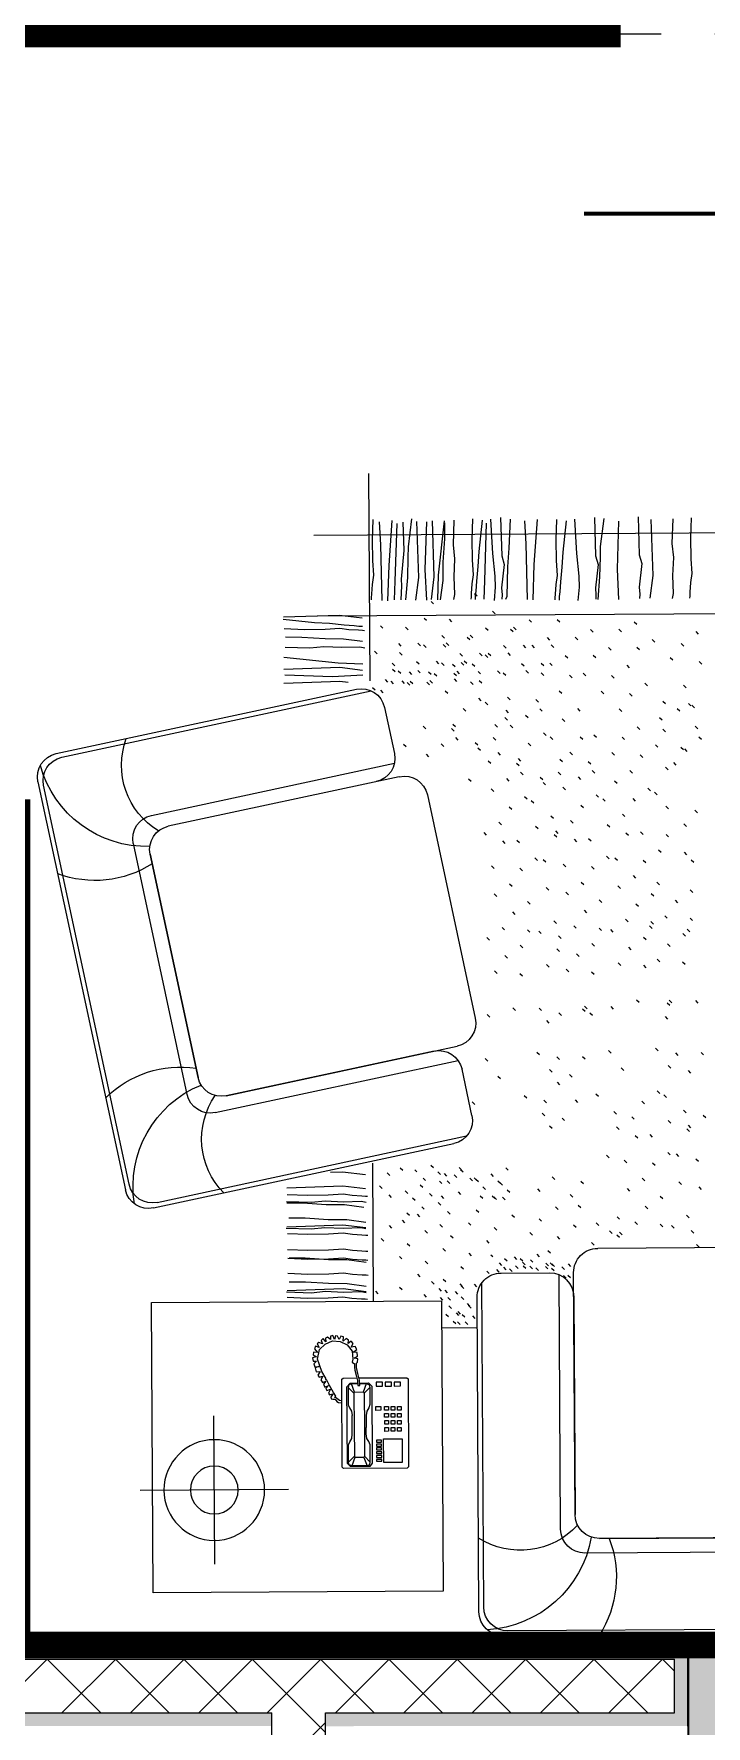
# Model space of a CAD drawing. Header units: metres. Extents: x -144 to 1000, y -717 to 29.
# Drawn here: x 560.943 to 562.195, y -557.42 to -554.27 of the extents above; entities that cross this region are included whole.
import ezdxf

# ---------------------------------------------------------------- set-up
doc = ezdxf.new("R2010")
doc.units = ezdxf.units.M
for name, pattern in [('Basculante', [0.11625, 0.075, -0.04125]), ('basculante modificado', [0.18, 0.1125, -0.0675]), ('Dash Dot 3_16_', [0.595313, 0.357187, -0.119063, 0, -0.119063])]:
    doc.linetypes.add(name, pattern=pattern)
doc.layers.get('0').update_dxf_attribs({"color": 1})
doc.layers.add('00-MEDICION', color=30, linetype='Continuous')
for name, color, linetype, lineweight in [('A-DETL', 1, 'Continuous', 9), ('A-DETL-GENF', 1, 'Continuous', 9), ('A-DETL-MEDM', 1, 'Continuous', 30), ('A-WALL', 4, 'Continuous', 9), ('G-ANNO-SYMB', 1, 'Continuous', 9), ('G-IMPT', 1, 'Continuous', 9), ('S-COLS', 7, 'Continuous', 9)]:
    doc.layers.add(name, color=color, linetype=linetype, lineweight=lineweight)
doc.layers.add('A-WALL-PATT', color=7, linetype='Continuous', lineweight=35, true_color=0x9c9c9c)

# ---------------------------------------------------------------- blocks, each defined once
blk = doc.blocks.new('JUEGO DE SALA 3 - SALA 3_dwg-332581-Nivel 5')
at = {"layer": 'G-IMPT'}
for p, q in [((-2243.0396, 508.0171), (-2243.0404, 507.6313)), ((-2244.3372, 507.9053), (-2242.9374, 507.9023)), ((-2243.2362, 507.7932), (-2243.241, 507.7884)), ((-2243.1551, 507.7787), (-2243.1599, 507.7739)), ((-2243.3898, 507.7443), (-2243.3946, 507.7395)), ((-2243.3374, 507.7438), (-2243.3421, 507.739)), ((-2243.2697, 507.7599), (-2243.2744, 507.7551)), ((-2243.1886, 507.7454), (-2243.1933, 507.7406)), ((-2243.1424, 507.7474), (-2243.1464, 507.7434)), ((-2243.6476, 507.7206), (-2243.6524, 507.7158)), ((-2243.5331, 507.7394), (-2243.5378, 507.7347)), ((-2243.5044, 507.7255), (-2243.5092, 507.7207)), ((-2243.4519, 507.725), (-2243.4567, 507.7202)), ((-2243.3087, 507.7298), (-2243.3135, 507.7251)), ((-2243.3031, 507.7265), (-2243.3079, 507.7218)), ((-2243.2562, 507.7293), (-2243.261, 507.7245)), ((-2243.2276, 507.7153), (-2243.2324, 507.7106)), ((-2243.222, 507.712), (-2243.2268, 507.7073)), ((-2243.1751, 507.7148), (-2243.1799, 507.7101)), ((-2243.1074, 507.7309), (-2243.1122, 507.7261)), ((-2243.0605, 507.7337), (-2243.0653, 507.7289)), ((-2243.6206, 507.6983), (-2243.6253, 507.6935)), ((-2243.5665, 507.7061), (-2243.5713, 507.7013)), ((-2243.5379, 507.6921), (-2243.5427, 507.6874)), ((-2243.4854, 507.6916), (-2243.4902, 507.6869)), ((-2243.4233, 507.711), (-2243.4281, 507.7062)), ((-2243.3786, 507.6969), (-2243.3834, 507.6921)), ((-2243.3708, 507.7105), (-2243.3756, 507.7057)), ((-2243.3422, 507.6965), (-2243.347, 507.6917)), ((-2243.3261, 507.6964), (-2243.3309, 507.6916)), ((-2243.2975, 507.6824), (-2243.3023, 507.6776)), ((-2243.2897, 507.696), (-2243.2945, 507.6912)), ((-2243.2611, 507.682), (-2243.2659, 507.6772)), ((-2243.245, 507.6819), (-2243.2498, 507.6771)), ((-2243.2086, 507.6815), (-2243.2134, 507.6767)), ((-2243.1829, 507.7012), (-2243.1877, 507.6965)), ((-2243.1774, 507.698), (-2243.1821, 507.6932)), ((-2243.1409, 507.6975), (-2243.1457, 507.6928)), ((-2243.1304, 507.7007), (-2243.1352, 507.696)), ((-2243.0962, 507.6835), (-2243.101, 507.6787)), ((-2243.094, 507.7003), (-2243.0988, 507.6956)), ((-2243.0493, 507.6862), (-2243.0541, 507.6815)), ((-2243.654, 507.6649), (-2243.6588, 507.6602)), ((-2243.6, 507.6728), (-2243.6048, 507.668)), ((-2243.5189, 507.6583), (-2243.5237, 507.6535)), ((-2243.4568, 507.6776), (-2243.4616, 507.6729)), ((-2243.4043, 507.6771), (-2243.4091, 507.6724)), ((-2243.3757, 507.6631), (-2243.3804, 507.6584)), ((-2243.3596, 507.663), (-2243.3644, 507.6583)), ((-2243.331, 507.6491), (-2243.3358, 507.6443)), ((-2243.3232, 507.6626), (-2243.328, 507.6579)), ((-2243.2555, 507.6787), (-2243.2603, 507.6739)), ((-2243.2311, 507.6623), (-2243.2359, 507.6575)), ((-2243.2164, 507.6679), (-2243.2212, 507.6631)), ((-2243.2108, 507.6646), (-2243.2156, 507.6599)), ((-2243.1947, 507.6619), (-2243.1995, 507.6571)), ((-2243.1744, 507.6642), (-2243.1792, 507.6594)), ((-2243.1639, 507.6674), (-2243.1687, 507.6626)), ((-2243.1297, 507.6501), (-2243.1345, 507.6454)), ((-2243.1275, 507.667), (-2243.1323, 507.6622)), ((-2243.0933, 507.6497), (-2243.0981, 507.6449)), ((-2243.0828, 507.6529), (-2243.0876, 507.6481)), ((-2243.0823, 507.6639), (-2243.0871, 507.6591)), ((-2243.6244, 507.6211), (-2243.6292, 507.6163)), ((-2243.5524, 507.6249), (-2243.5572, 507.6202)), ((-2243.4905, 507.6392), (-2243.4953, 507.6345)), ((-2243.4378, 507.6438), (-2243.4426, 507.639)), ((-2243.4125, 507.6403), (-2243.4173, 507.6355)), ((-2243.3598, 507.6448), (-2243.3646, 507.6401)), ((-2243.289, 507.6454), (-2243.2938, 507.6406)), ((-2243.2785, 507.6486), (-2243.2833, 507.6438)), ((-2243.2443, 507.6313), (-2243.2491, 507.6265)), ((-2243.2421, 507.6481), (-2243.2469, 507.6434)), ((-2243.2282, 507.6285), (-2243.2329, 507.6238)), ((-2243.2025, 507.6483), (-2243.2072, 507.6435)), ((-2243.1974, 507.6341), (-2243.2022, 507.6293)), ((-2243.1969, 507.645), (-2243.2017, 507.6402)), ((-2243.1605, 507.6446), (-2243.1653, 507.6398)), ((-2243.1523, 507.6313), (-2243.1571, 507.6265)), ((-2243.15, 507.6478), (-2243.1548, 507.643)), ((-2243.1468, 507.628), (-2243.1515, 507.6232)), ((-2243.1158, 507.6305), (-2243.1206, 507.6258)), ((-2243.1136, 507.6474), (-2243.1184, 507.6426)), ((-2243.1103, 507.6276), (-2243.1151, 507.6228)), ((-2243.0999, 507.6308), (-2243.1046, 507.626)), ((-2243.0794, 507.6301), (-2243.0842, 507.6253)), ((-2243.0689, 507.6333), (-2243.0737, 507.6285)), ((-2243.0457, 507.6188), (-2243.0503, 507.6142)), ((-2243.6335, 507.5869), (-2243.6383, 507.5822)), ((-2243.5859, 507.5916), (-2243.5907, 507.5868)), ((-2243.524, 507.6059), (-2243.5288, 507.6011)), ((-2243.4713, 507.6104), (-2243.4761, 507.6057)), ((-2243.3933, 507.6115), (-2243.3981, 507.6067)), ((-2243.3494, 507.5952), (-2243.3542, 507.5905)), ((-2243.2967, 507.5998), (-2243.3015, 507.595)), ((-2243.2551, 507.5905), (-2243.2599, 507.5857)), ((-2243.2427, 507.5979), (-2243.2474, 507.5932)), ((-2243.1808, 507.6122), (-2243.1856, 507.6075)), ((-2243.0601, 507.6137), (-2243.0648, 507.609)), ((-2242.4664, 507.4909), (-2243.0431, 507.6124)), ((-2242.456, 507.4977), (-2243.0155, 507.6156)), ((-2243.6399, 507.5838), (-2243.6447, 507.579)), ((-2243.6127, 507.5779), (-2243.6175, 507.5731)), ((-2243.5796, 507.5612), (-2243.5844, 507.5565)), ((-2243.5048, 507.5771), (-2243.5095, 507.5723)), ((-2243.4268, 507.5781), (-2243.4315, 507.5734)), ((-2243.3984, 507.5591), (-2243.4031, 507.5543)), ((-2243.3566, 507.5782), (-2243.3614, 507.5734)), ((-2243.3302, 507.5664), (-2243.335, 507.5617)), ((-2243.2933, 507.5756), (-2243.2981, 507.5708)), ((-2243.2916, 507.5618), (-2243.2964, 507.5571)), ((-2243.2143, 507.5789), (-2243.219, 507.5741)), ((-2243.0676, 507.5816), (-2243.0857, 507.4955)), ((-2243.6528, 507.5249), (-2243.6576, 507.5202)), ((-2243.6462, 507.5445), (-2243.651, 507.5398)), ((-2243.5859, 507.5391), (-2243.5907, 507.5343)), ((-2243.5382, 507.5438), (-2243.543, 507.539)), ((-2243.5098, 507.5247), (-2243.5146, 507.52)), ((-2243.4571, 507.5293), (-2243.4619, 507.5245)), ((-2243.4318, 507.5258), (-2243.4366, 507.521)), ((-2243.3761, 507.5256), (-2243.3808, 507.5209)), ((-2243.3637, 507.5331), (-2243.3684, 507.5283)), ((-2243.3018, 507.5474), (-2243.3066, 507.5426)), ((-2243.273, 507.5491), (-2243.2778, 507.5443)), ((-2243.2697, 507.5249), (-2243.2745, 507.5201)), ((-2243.1995, 507.5249), (-2243.2043, 507.5201)), ((-2243.195, 507.5501), (-2243.1998, 507.5453)), ((-2243.1923, 507.5419), (-2243.1971, 507.5372)), ((-2243.1396, 507.5465), (-2243.1444, 507.5417)), ((-2243.6258, 507.5026), (-2243.6305, 507.4978)), ((-2243.6194, 507.5058), (-2243.6241, 507.501)), ((-2243.5717, 507.5104), (-2243.5765, 507.5057)), ((-2243.4906, 507.4959), (-2243.4954, 507.4912)), ((-2243.4126, 507.497), (-2243.4174, 507.4922)), ((-2243.3352, 507.514), (-2243.34, 507.5093)), ((-2243.2781, 507.4967), (-2243.2829, 507.4919)), ((-2243.2413, 507.5058), (-2243.2461, 507.5011)), ((-2243.2363, 507.5158), (-2243.2411, 507.511)), ((-2243.1731, 507.5131), (-2243.1779, 507.5084)), ((-2243.1447, 507.4941), (-2243.1495, 507.4893)), ((-2243.1029, 507.5132), (-2243.1077, 507.5084)), ((-2243.6052, 507.4771), (-2243.61, 507.4723)), ((-2243.5904, 507.4682), (-2243.5952, 507.4634)), ((-2243.5433, 507.4914), (-2243.5481, 507.4866)), ((-2243.5241, 507.4626), (-2243.5289, 507.4578)), ((-2243.4539, 507.4626), (-2243.4587, 507.4579)), ((-2243.4467, 507.4797), (-2243.4515, 507.4749)), ((-2243.394, 507.4842), (-2243.3988, 507.4795)), ((-2243.3907, 507.46), (-2243.3955, 507.4552)), ((-2243.3205, 507.46), (-2243.3253, 507.4553)), ((-2243.316, 507.4853), (-2243.3208, 507.4805)), ((-2243.3133, 507.4771), (-2243.3181, 507.4723)), ((-2243.2606, 507.4816), (-2243.2654, 507.4769)), ((-2242.6331, 507.3822), (-2243.0858, 507.4776)), ((-2243.5576, 507.4293), (-2243.5624, 507.4245)), ((-2243.4957, 507.4436), (-2243.5005, 507.4388)), ((-2243.4275, 507.4509), (-2243.4323, 507.4461)), ((-2243.3991, 507.4318), (-2243.4039, 507.4271)), ((-2243.3623, 507.441), (-2243.3671, 507.4362)), ((-2243.3573, 507.4509), (-2243.3621, 507.4462)), ((-2243.2941, 507.4483), (-2243.2989, 507.4435)), ((-2243.2657, 507.4293), (-2243.2705, 507.4245)), ((-2243.2239, 507.4483), (-2243.2287, 507.4436)), ((-2243.0948, 507.4525), (-2242.6644, 507.3618)), ((-2242.589, 506.6958), (-2242.4324, 507.4388)), ((-2242.422, 507.4456), (-2242.5822, 506.6853)), ((-2243.57, 507.4218), (-2243.5748, 507.417)), ((-2243.5292, 507.4102), (-2243.534, 507.4055)), ((-2243.4734, 507.4101), (-2243.4782, 507.4053)), ((-2243.461, 507.4175), (-2243.4658, 507.4128)), ((-2243.4326, 507.3985), (-2243.4374, 507.3937)), ((-2243.34, 507.4075), (-2243.3448, 507.4027)), ((-2243.3276, 507.415), (-2243.3324, 507.4102)), ((-2243.1469, 507.4185), (-2243.2346, 507.0026)), ((-2243.6451, 507.3881), (-2243.6499, 507.3833)), ((-2243.5911, 507.3959), (-2243.5958, 507.3912)), ((-2243.51, 507.3814), (-2243.5147, 507.3767)), ((-2243.4134, 507.3697), (-2243.4182, 507.3649)), ((-2243.3765, 507.3788), (-2243.3813, 507.3741)), ((-2243.2992, 507.3959), (-2243.304, 507.3911)), ((-2243.28, 507.3671), (-2243.2847, 507.3624)), ((-2243.6245, 507.3626), (-2243.6293, 507.3578)), ((-2243.5911, 507.3434), (-2243.5959, 507.3387)), ((-2243.5434, 507.3481), (-2243.5482, 507.3433)), ((-2243.5163, 507.3466), (-2243.521, 507.3419)), ((-2243.4815, 507.3624), (-2243.4863, 507.3576)), ((-2243.4469, 507.3364), (-2243.4516, 507.3316)), ((-2243.4197, 507.3349), (-2243.4245, 507.3302)), ((-2243.385, 507.3507), (-2243.3897, 507.3459)), ((-2243.3828, 507.3441), (-2243.3876, 507.3393)), ((-2243.3481, 507.3598), (-2243.3529, 507.355)), ((-2243.2516, 507.3481), (-2243.2563, 507.3433)), ((-2243.6246, 507.3101), (-2243.6293, 507.3053)), ((-2243.5769, 507.3147), (-2243.5817, 507.31)), ((-2243.4803, 507.303), (-2243.4851, 507.2983)), ((-2243.3134, 507.3338), (-2243.3182, 507.329)), ((-2243.2863, 507.3323), (-2243.291, 507.3276)), ((-2242.6977, 506.8625), (-2242.5992, 507.3301)), ((-2243.6379, 507.296), (-2243.6426, 507.2912)), ((-2243.5485, 507.2957), (-2243.5533, 507.2909)), ((-2243.4958, 507.3003), (-2243.5006, 507.2955)), ((-2243.4519, 507.284), (-2243.4567, 507.2792)), ((-2243.3992, 507.2885), (-2243.404, 507.2838)), ((-2243.3624, 507.2977), (-2243.3672, 507.2929)), ((-2243.3469, 507.3004), (-2243.3517, 507.2957)), ((-2243.3185, 507.2814), (-2243.3233, 507.2766)), ((-2243.2658, 507.286), (-2243.2706, 507.2812)), ((-2243.6357, 507.2399), (-2243.6405, 507.2351)), ((-2243.5738, 507.2542), (-2243.5786, 507.2494)), ((-2243.5293, 507.2669), (-2243.5341, 507.2622)), ((-2243.5009, 507.2479), (-2243.5057, 507.2431)), ((-2243.4327, 507.2552), (-2243.4375, 507.2504)), ((-2243.3675, 507.2453), (-2243.3723, 507.2405)), ((-2243.2993, 507.2526), (-2243.3041, 507.2479)), ((-2243.6073, 507.2208), (-2243.6121, 507.2161)), ((-2243.5628, 507.2336), (-2243.5676, 507.2288)), ((-2243.5344, 507.2145), (-2243.5392, 507.2098)), ((-2243.4662, 507.2219), (-2243.471, 507.2171)), ((-2243.4043, 507.2362), (-2243.4091, 507.2314)), ((-2243.3328, 507.2193), (-2243.3376, 507.2145)), ((-2243.2709, 507.2336), (-2243.2757, 507.2288)), ((-2243.6351, 507.1874), (-2243.6399, 507.1826)), ((-2243.588, 507.192), (-2243.5928, 507.1873)), ((-2243.5622, 507.1811), (-2243.567, 507.1763)), ((-2243.5151, 507.1857), (-2243.5199, 507.181)), ((-2243.4378, 507.2028), (-2243.4426, 507.1981)), ((-2243.3817, 507.1832), (-2243.3865, 507.1784)), ((-2243.3044, 507.2002), (-2243.3092, 507.1955)), ((-2243.6297, 507.1669), (-2243.6345, 507.1621)), ((-2243.6215, 507.1587), (-2243.6263, 507.1539)), ((-2243.5596, 507.173), (-2243.5644, 507.1682)), ((-2243.5486, 507.1524), (-2243.5534, 507.1476)), ((-2243.4867, 507.1667), (-2243.4915, 507.1619)), ((-2243.4656, 507.1694), (-2243.4704, 507.1646)), ((-2243.4186, 507.174), (-2243.4233, 507.1693)), ((-2243.3902, 507.155), (-2243.3949, 507.1502)), ((-2243.3533, 507.1641), (-2243.3581, 507.1594)), ((-2243.3322, 507.1668), (-2243.337, 507.162)), ((-2243.2852, 507.1714), (-2243.2899, 507.1667)), ((-2243.2568, 507.1524), (-2243.2615, 507.1476)), ((-2243.5931, 507.1396), (-2243.5979, 507.1349)), ((-2243.5202, 507.1334), (-2243.525, 507.1286)), ((-2243.452, 507.1407), (-2243.4568, 507.1359)), ((-2243.4236, 507.1216), (-2243.4284, 507.1169)), ((-2243.3868, 507.1308), (-2243.3916, 507.126)), ((-2243.3186, 507.1381), (-2243.3234, 507.1333)), ((-2243.2902, 507.1191), (-2243.295, 507.1143)), ((-2243.621, 507.1062), (-2243.6257, 507.1014)), ((-2243.5739, 507.1109), (-2243.5787, 507.1061)), ((-2243.5481, 507.0999), (-2243.5528, 507.0952)), ((-2243.501, 507.1046), (-2243.5058, 507.0998)), ((-2243.4515, 507.0882), (-2243.4563, 507.0834)), ((-2243.4044, 507.0929), (-2243.4092, 507.0881)), ((-2243.3676, 507.102), (-2243.3724, 507.0972)), ((-2243.3181, 507.0856), (-2243.3229, 507.0809)), ((-2243.271, 507.0903), (-2243.2758, 507.0855)), ((-2243.6445, 507.0339), (-2243.6493, 507.0292)), ((-2243.596, 507.0346), (-2243.6007, 507.0299)), ((-2243.592, 507.0299), (-2243.5968, 507.0252)), ((-2243.5349, 507.0358), (-2243.5397, 507.0311)), ((-2243.4869, 507.0234), (-2243.4916, 507.0186)), ((-2243.4383, 507.0241), (-2243.4431, 507.0193)), ((-2243.4344, 507.0194), (-2243.4391, 507.0147)), ((-2243.3534, 507.0208), (-2243.3582, 507.0161)), ((-2243.3049, 507.0215), (-2243.3097, 507.0168)), ((-2243.5879, 507.0041), (-2243.5927, 506.9993)), ((-2243.4482, 507.012), (-2243.453, 507.0072)), ((-2243.3903, 507.0117), (-2243.3951, 507.0069)), ((-2243.3671, 506.9975), (-2243.3718, 506.9928)), ((-2243.2569, 507.0091), (-2243.2616, 507.0043)), ((-2243.6548, 506.9374), (-2243.6596, 506.9326)), ((-2243.6069, 506.9364), (-2243.6117, 506.9316)), ((-2243.5701, 506.9455), (-2243.5749, 506.9407)), ((-2243.4827, 506.9415), (-2243.4874, 506.9368)), ((-2243.434, 506.9308), (-2243.4388, 506.9261)), ((-2243.3861, 506.9298), (-2243.3909, 506.925)), ((-2243.3493, 506.9389), (-2243.354, 506.9342)), ((-2243.2527, 506.9272), (-2243.2575, 506.9225)), ((-2243.1594, 506.9418), (-2243.1594, 506.9419)), ((-2243.6304, 506.9037), (-2243.6352, 506.899)), ((-2243.5936, 506.9129), (-2243.5984, 506.9081)), ((-2243.5062, 506.9089), (-2243.511, 506.9041)), ((-2243.4096, 506.8972), (-2243.4144, 506.8924)), ((-2243.3728, 506.9063), (-2243.3776, 506.9015)), ((-2243.2762, 506.8946), (-2243.281, 506.8898)), ((-2243.2278, 506.8214), (-2243.2097, 506.9075)), ((-2242.7498, 506.8286), (-2243.2024, 506.924)), ((-2243.5728, 506.866), (-2243.5776, 506.8612)), ((-2243.3864, 506.883), (-2243.3912, 506.8782)), ((-2243.5852, 506.8585), (-2243.59, 506.8537)), ((-2243.5444, 506.8469), (-2243.5492, 506.8422)), ((-2243.4586, 506.8611), (-2243.4633, 506.8563)), ((-2243.4199, 506.8497), (-2243.4247, 506.8449)), ((-2243.362, 506.8493), (-2243.3668, 506.8446)), ((-2243.3252, 506.8585), (-2243.3299, 506.8537)), ((-2243.2286, 506.8468), (-2243.2334, 506.842)), ((-2243.6586, 506.8207), (-2243.6633, 506.816)), ((-2243.6302, 506.8017), (-2243.6349, 506.7969)), ((-2243.6217, 506.8298), (-2243.6265, 506.8251)), ((-2243.5933, 506.8108), (-2243.5981, 506.806)), ((-2243.5252, 506.8181), (-2243.5299, 506.8134)), ((-2243.4968, 506.7991), (-2243.5015, 506.7943)), ((-2243.492, 506.8277), (-2243.4968, 506.823)), ((-2243.3955, 506.816), (-2243.4002, 506.8112)), ((-2243.3722, 506.8018), (-2243.377, 506.7971)), ((-2243.3586, 506.8251), (-2243.3634, 506.8204)), ((-2243.628, 506.7951), (-2243.6328, 506.7903)), ((-2243.5586, 506.7848), (-2243.5634, 506.78)), ((-2243.5315, 506.7833), (-2243.5362, 506.7786)), ((-2242.6411, 506.6618), (-2243.2178, 506.7834)), ((-2242.6343, 506.6514), (-2243.1938, 506.7693)), ((-2243.6444, 506.7395), (-2243.6492, 506.7348)), ((-2243.6076, 506.7487), (-2243.6124, 506.7439)), ((-2243.5921, 506.7515), (-2243.5969, 506.7467)), ((-2243.511, 506.737), (-2243.5158, 506.7322)), ((-2243.4779, 506.7465), (-2243.4827, 506.7418)), ((-2243.5637, 506.7324), (-2243.5685, 506.7276)), ((-2243.3769, 506.7068), (-2243.3817, 506.702)), ((-2243.2903, 506.724), (-2243.2951, 506.7193)), ((-2243.2624, 506.7128), (-2243.2672, 506.708)), ((-2243.2316, 506.7052), (-2243.2364, 506.7004)), ((-2243.2235, 506.7045), (-2243.2283, 506.6998)), ((-2243.2064, 506.7212), (-2243.2112, 506.7165)), ((-2243.2035, 506.7249), (-2243.2082, 506.7201)), ((-2243.1946, 506.711), (-2243.1994, 506.7062)), ((-2243.1755, 506.7136), (-2243.1803, 506.7088)), ((-2243.1642, 506.7165), (-2243.169, 506.7118)), ((-2243.1508, 506.7295), (-2243.1556, 506.7248)), ((-2243.1363, 506.7053), (-2243.1411, 506.7005)), ((-2243.1211, 506.7208), (-2243.1248, 506.7172)), ((-2243.094, 506.7247), (-2243.0988, 506.72)), ((-2243.0697, 506.715), (-2243.0745, 506.7103)), ((-2243.0423, 506.7332), (-2243.0428, 506.4761)), ((-2243.6495, 506.6872), (-2243.6543, 506.6824)), ((-2243.6127, 506.6963), (-2243.6175, 506.6915)), ((-2243.5445, 506.7036), (-2243.5493, 506.6989)), ((-2243.5161, 506.6846), (-2243.5209, 506.6798)), ((-2243.4303, 506.6987), (-2243.4351, 506.694)), ((-2243.4104, 506.6735), (-2243.4152, 506.6687)), ((-2243.3492, 506.6842), (-2243.3539, 506.6795)), ((-2243.293, 506.6831), (-2243.2978, 506.6783)), ((-2243.2796, 506.6961), (-2243.2843, 506.6913)), ((-2243.2758, 506.6998), (-2243.2806, 506.695)), ((-2243.2479, 506.6886), (-2243.2527, 506.6838)), ((-2243.2346, 506.7031), (-2243.2394, 506.6983)), ((-2243.2014, 506.6795), (-2243.2062, 506.6747)), ((-2243.1814, 506.6998), (-2243.1862, 506.6951)), ((-2243.1667, 506.6997), (-2243.1715, 506.695)), ((-2243.1483, 506.6762), (-2243.153, 506.6715)), ((-2243.1311, 506.6929), (-2243.1359, 506.6882)), ((-2243.1032, 506.6817), (-2243.108, 506.6769)), ((-2243.0724, 506.6741), (-2243.0771, 506.6693)), ((-2243.0552, 506.6908), (-2243.06, 506.686)), ((-2243.578, 506.6703), (-2243.5828, 506.6655)), ((-2243.5496, 506.6512), (-2243.5544, 506.6465)), ((-2243.4251, 506.654), (-2243.4299, 506.6492)), ((-2243.3826, 506.6509), (-2243.3874, 506.6461)), ((-2243.2842, 506.6692), (-2243.2889, 506.6644)), ((-2243.2681, 506.6697), (-2243.2728, 506.665)), ((-2243.2651, 506.6719), (-2243.2698, 506.6671)), ((-2243.2426, 506.672), (-2243.2474, 506.6672)), ((-2243.2349, 506.6461), (-2243.2397, 506.6414)), ((-2243.1817, 506.6429), (-2243.1865, 506.6381)), ((-2243.1698, 506.6719), (-2243.1746, 506.6672)), ((-2243.1646, 506.6596), (-2243.1694, 506.6548)), ((-2243.1338, 506.652), (-2243.1385, 506.6472)), ((-2243.1166, 506.6687), (-2243.1214, 506.6639)), ((-2243.6269, 506.6342), (-2243.6317, 506.6294)), ((-2243.5985, 506.6151), (-2243.6033, 506.6104)), ((-2243.5774, 506.6178), (-2243.5822, 506.613)), ((-2243.5303, 506.6225), (-2243.5351, 506.6177)), ((-2243.4972, 506.632), (-2243.502, 506.6273)), ((-2243.4586, 506.6206), (-2243.4633, 506.6159)), ((-2243.4161, 506.6175), (-2243.4209, 506.6128)), ((-2243.352, 506.6288), (-2243.3568, 506.624)), ((-2243.3015, 506.6364), (-2243.3063, 506.6316)), ((-2243.2684, 506.6128), (-2243.2732, 506.608)), ((-2243.2204, 506.6219), (-2243.2252, 506.6171)), ((-2243.1672, 506.6187), (-2243.172, 506.6139)), ((-2243.1249, 506.6381), (-2243.1297, 506.6333)), ((-2243.1058, 506.6407), (-2243.1106, 506.636)), ((-2243.097, 506.6269), (-2243.1018, 506.6221)), ((-2243.0727, 506.6172), (-2243.0775, 506.6124)), ((-2243.6453, 506.5799), (-2243.6501, 506.5751)), ((-2243.6353, 506.606), (-2243.6401, 506.6012)), ((-2243.5019, 506.6034), (-2243.5067, 506.5986)), ((-2243.4968, 506.5984), (-2243.5016, 506.5937)), ((-2243.483, 506.6058), (-2243.4878, 506.6011)), ((-2243.4496, 506.5842), (-2243.4544, 506.5794)), ((-2243.3855, 506.5954), (-2243.3903, 506.5907)), ((-2243.335, 506.6031), (-2243.3398, 506.5983)), ((-2243.2539, 506.5886), (-2243.2587, 506.5838)), ((-2243.1873, 506.5983), (-2243.1921, 506.5936)), ((-2243.1393, 506.6074), (-2243.1441, 506.6026)), ((-2243.1062, 506.5838), (-2243.111, 506.5791)), ((-2243.0582, 506.5929), (-2243.063, 506.5882)), ((-2243.884, 506.5742), (-2243.461, 506.5733)), ((-2243.3726, 506.5467), (-2243.3774, 506.5419)), ((-2243.3685, 506.5697), (-2243.3733, 506.565)), ((-2243.3474, 506.5627), (-2243.3522, 506.5579)), ((-2243.3357, 506.5525), (-2243.3405, 506.5477)), ((-2243.3208, 506.5481), (-2243.3256, 506.5433)), ((-2243.3166, 506.5551), (-2243.3214, 506.5503)), ((-2243.3053, 506.558), (-2243.3101, 506.5533)), ((-2243.2874, 506.5552), (-2243.2922, 506.5505)), ((-2243.2774, 506.5468), (-2243.2821, 506.542)), ((-2243.2622, 506.5622), (-2243.2658, 506.5586)), ((-2243.2208, 506.565), (-2243.2256, 506.5602)), ((-2243.1728, 506.5741), (-2243.1776, 506.5693)), ((-2243.1397, 506.5505), (-2243.1445, 506.5457)), ((-2243.0917, 506.5596), (-2243.0965, 506.5548)), ((-2243.4057, 506.5446), (-2243.4105, 506.5399)), ((-2243.4054, 506.5237), (-2243.4102, 506.519)), ((-2243.3974, 506.523), (-2243.4022, 506.5183)), ((-2243.394, 506.5389), (-2243.3988, 506.5341)), ((-2243.3901, 506.0512), (-2243.3891, 506.5244)), ((-2243.3756, 506.5446), (-2243.3804, 506.5398)), ((-2243.3749, 506.537), (-2243.3796, 506.5323)), ((-2243.2811, 506.5279), (-2243.3711, 506.5281)), ((-2243.3646, 506.546), (-2243.3694, 506.5412)), ((-2243.3635, 506.54), (-2243.3683, 506.5352)), ((-2243.3457, 506.5372), (-2243.3504, 506.5324)), ((-2243.3346, 506.5406), (-2243.3394, 506.5359)), ((-2243.3224, 506.5413), (-2243.3272, 506.5366)), ((-2243.3078, 506.5412), (-2243.3126, 506.5364)), ((-2243.2966, 506.5357), (-2243.3014, 506.5309)), ((-2243.2853, 506.5386), (-2243.2901, 506.5338)), ((-2243.2722, 506.5344), (-2243.2769, 506.5297)), ((-2243.2543, 506.5316), (-2243.259, 506.5269)), ((-2243.2063, 506.5407), (-2243.2111, 506.536)), ((-2243.1732, 506.5171), (-2243.1779, 506.5124)), ((-2243.1252, 506.5262), (-2243.13, 506.5215)), ((-2243.2464, 505.9068), (-2243.2451, 506.5098)), ((-2243.2306, 506.5074), (-2243.2354, 506.5026)), ((-2243.2068, 506.5042), (-2243.2116, 506.4994)), ((-2243.2066, 506.4838), (-2243.2114, 506.479)), ((-2243.2039, 506.5079), (-2243.2087, 506.5031)), ((-2243.1951, 506.494), (-2243.1999, 506.4892)), ((-2243.176, 506.4966), (-2243.1808, 506.4918)), ((-2243.1647, 506.4995), (-2243.1695, 506.4948)), ((-2243.1513, 506.5125), (-2243.1561, 506.5078)), ((-2243.1368, 506.4883), (-2243.1416, 506.4835)), ((-2243.092, 506.5026), (-2243.0968, 506.4979)), ((-2243.0469, 506.495), (-2243.0517, 506.4902)), ((-2243.2374, 505.8978), (-2243.2362, 506.4828)), ((-2243.2203, 506.4679), (-2243.225, 506.4631)), ((-2243.2174, 506.4715), (-2243.2221, 506.4667)), ((-2243.2, 506.4566), (-2243.2048, 506.4518)), ((-2243.1969, 506.4541), (-2243.2017, 506.4494)), ((-2243.1835, 506.4671), (-2243.1883, 506.4624)), ((-2243.1818, 506.4828), (-2243.1866, 506.4781)), ((-2243.1781, 506.452), (-2243.1829, 506.4472)), ((-2243.1672, 506.4827), (-2243.172, 506.4779)), ((-2243.2363, 506.426), (-2243.1698, 506.4259)), ((-2243.2273, 506.4486), (-2243.2321, 506.4438)), ((-2243.2141, 506.4374), (-2243.2189, 506.4327)), ((-2243.2083, 506.4512), (-2243.213, 506.4464)), ((-2243.1994, 506.4373), (-2243.2042, 506.4326)), ((-2243.1915, 506.439), (-2243.1963, 506.4342)), ((-2243.0131, 506.323), (-2243.0015, 506.3229)), ((-2242.7459, 505.9879), (-2242.7453, 506.2642)), ((-2243.0303, 506.17), (-2243.0019, 506.17)), ((-2242.9959, 506.1771), (-2243.0066, 506.1878)), ((-2242.8837, 506.1263), (-2242.6075, 506.1257)), ((-2244.9292, 506.0094), (-2243.4352, 506.0062)), ((-2245.0825, 505.8568), (-2243.2825, 505.8529)), ((-2245.0735, 505.8658), (-2243.2915, 505.8619))]:
    blk.add_line(p, q, dxfattribs=at)
at = {"layer": 'G-IMPT', "flags": 128}
for points in [[(-2243.6402, 507.9326), (-2243.6386, 507.8949), (-2243.6391, 507.8563), (-2243.6409, 507.8288), (-2243.6384, 507.8119), (-2243.6372, 507.7941), (-2243.6367, 507.7869), (-2243.6363, 507.783)], [(-2243.5411, 507.9347), (-2243.543, 507.8636), (-2243.5477, 507.8475), (-2243.5427, 507.8038), (-2243.5436, 507.7907), (-2243.5432, 507.7827)], [(-2243.4597, 507.9335), (-2243.4616, 507.8624), (-2243.4663, 507.8463), (-2243.4613, 507.8026), (-2243.4621, 507.7895), (-2243.4617, 507.7815)], [(-2243.2851, 507.9342), (-2243.2869, 507.863), (-2243.2916, 507.8469), (-2243.2866, 507.8033), (-2243.2875, 507.7902), (-2243.2871, 507.7821)], [(-2243.6055, 507.9308), (-2243.6039, 507.8846), (-2243.6065, 507.8588), (-2243.6049, 507.8249), (-2243.6058, 507.7919), (-2243.6042, 507.7826)], [(-2243.5647, 507.9294), (-2243.5679, 507.8253), (-2243.5625, 507.7829)], [(-2243.5047, 507.9266), (-2243.5015, 507.8376), (-2243.5042, 507.7809)], [(-2243.4772, 507.932), (-2243.4706, 507.8799), (-2243.4702, 507.86), (-2243.469, 507.8232), (-2243.4657, 507.7812)], [(-2243.4224, 507.9305), (-2243.4263, 507.8665), (-2243.4302, 507.8246), (-2243.4311, 507.8038), (-2243.4286, 507.7793)], [(-2243.4071, 507.9279), (-2243.4005, 507.8694), (-2243.3988, 507.8415), (-2243.3959, 507.8139), (-2243.3947, 507.7957), (-2243.3935, 507.7868), (-2243.3935, 507.78)], [(-2243.3893, 507.93), (-2243.3877, 507.8923), (-2243.3882, 507.8537), (-2243.39, 507.8262), (-2243.3875, 507.8093), (-2243.3863, 507.7915), (-2243.3858, 507.7843), (-2243.3854, 507.7805)], [(-2243.353, 507.9303), (-2243.3468, 507.8464), (-2243.3444, 507.7807)], [(-2243.3293, 507.9277), (-2243.3319, 507.8851), (-2243.3342, 507.7813)], [(-2243.3029, 507.9312), (-2243.3, 507.8774), (-2243.2976, 507.8427), (-2243.296, 507.7872), (-2243.2935, 507.7817)], [(-2243.2661, 507.9312), (-2243.27, 507.8672), (-2243.2739, 507.8253), (-2243.2748, 507.8045), (-2243.2723, 507.78)], [(-2243.2585, 507.9241), (-2243.2545, 507.8165), (-2243.2533, 507.7822)], [(-2243.2508, 507.9296), (-2243.2442, 507.8711), (-2243.2425, 507.8432), (-2243.2396, 507.8157), (-2243.2384, 507.7974), (-2243.2372, 507.7885), (-2243.2372, 507.7818)], [(-2243.233, 507.9317), (-2243.2314, 507.894), (-2243.2319, 507.8555), (-2243.2337, 507.8279), (-2243.2312, 507.811), (-2243.2299, 507.7932), (-2243.2295, 507.786), (-2243.2291, 507.7822)], [(-2243.1983, 507.9299), (-2243.1967, 507.8838), (-2243.1993, 507.8579), (-2243.1977, 507.824), (-2243.1986, 507.791), (-2243.197, 507.7817)], [(-2243.1807, 507.9248), (-2243.1804, 507.8947), (-2243.1775, 507.8515), (-2243.1772, 507.8172), (-2243.1722, 507.7816)], [(-2243.1799, 507.9282), (-2243.1687, 507.8274), (-2243.1671, 507.7812)], [(-2243.1575, 507.9286), (-2243.1607, 507.8244), (-2243.1552, 507.782)], [(-2243.1469, 507.9269), (-2243.1437, 507.8379), (-2243.1464, 507.7812)], [(-2243.1284, 507.9275), (-2243.1316, 507.8233), (-2243.1262, 507.7809)], [(-2243.1194, 507.9323), (-2243.1127, 507.8802), (-2243.1123, 507.8603), (-2243.1111, 507.8234), (-2243.1078, 507.7815)], [(-2243.1029, 507.9263), (-2243.1047, 507.8734), (-2243.0993, 507.8204), (-2243.1002, 507.8077), (-2243.099, 507.7815)], [(-2243.0919, 507.9238), (-2243.0879, 507.8162), (-2243.0867, 507.7819)], [(-2243.0826, 507.9297), (-2243.0764, 507.8458), (-2243.074, 507.7802)], [(-2243.0588, 507.9271), (-2243.0614, 507.8845), (-2243.0637, 507.7807)], [(-2243.0472, 507.9313), (-2243.0456, 507.8936), (-2243.0461, 507.8551), (-2243.0478, 507.8275), (-2243.0453, 507.8106), (-2243.0441, 507.7928), (-2243.0437, 507.7856), (-2243.0433, 507.7818)], [(-2245.2681, 506.4258), (-2245.2652, 507.7566), (-2242.9438, 507.7516)], [(-2242.8794, 507.7468), (-2242.9378, 507.7401), (-2242.9658, 507.7385), (-2242.9933, 507.7356), (-2243.0115, 507.7343), (-2243.0204, 507.7331), (-2243.0272, 507.7331)], [(-2242.8802, 507.7507), (-2242.9844, 507.7538), (-2243.0268, 507.7484)], [(-2242.8813, 507.729), (-2242.919, 507.7274), (-2242.9575, 507.7279), (-2242.985, 507.7296), (-2243.002, 507.7271), (-2243.0198, 507.7259), (-2243.027, 507.7255), (-2243.0308, 507.7251)], [(-2242.8841, 507.7133), (-2242.9142, 507.713), (-2242.9574, 507.7101), (-2242.9917, 507.7098), (-2243.0273, 507.7048)], [(-2242.883, 507.6943), (-2242.9292, 507.6927), (-2242.955, 507.6953), (-2242.9889, 507.6937), (-2243.022, 507.6946), (-2243.0313, 507.6929)], [(-2242.8808, 507.6758), (-2242.9816, 507.6646), (-2243.0278, 507.663)], [(-2242.8804, 507.6534), (-2242.9846, 507.6566), (-2243.027, 507.6512)], [(-2242.8821, 507.6428), (-2242.9711, 507.6396), (-2243.0278, 507.6423)], [(-2242.8805, 507.6275), (-2242.9847, 507.6307), (-2243.0005, 507.6287)], [(-2243.1576, 506.9415), (-2242.7702, 506.8598), (-2243.2006, 506.9505)], [(-2242.9641, 506.7167), (-2242.9866, 506.7174), (-2243.029, 506.712)], [(-2242.8835, 506.6757), (-2242.9212, 506.6741), (-2242.9598, 506.6746), (-2242.9873, 506.6763), (-2243.0042, 506.6738), (-2243.022, 506.6726), (-2243.0292, 506.6722), (-2243.033, 506.6718)], [(-2242.8825, 506.6883), (-2242.9867, 506.6915), (-2243.029, 506.6861)], [(-2242.8821, 506.6625), (-2242.9282, 506.6609), (-2242.9541, 506.6635), (-2242.9879, 506.6618), (-2243.021, 506.6628), (-2243.0303, 506.6611)], [(-2242.8824, 506.66), (-2242.9125, 506.6597), (-2242.9557, 506.6568), (-2242.99, 506.6565), (-2243.0256, 506.6515)], [(-2242.8864, 506.6321), (-2242.9165, 506.6318), (-2242.9597, 506.6289), (-2242.994, 506.6286), (-2243.0296, 506.6236)], [(-2242.8814, 506.6131), (-2242.9275, 506.6115), (-2242.9534, 506.6141), (-2242.9873, 506.6125), (-2243.0203, 506.6134), (-2243.0296, 506.6117)], [(-2242.8826, 506.6157), (-2242.9868, 506.6189), (-2243.0292, 506.6135)], [(-2242.8837, 506.6031), (-2242.9214, 506.6014), (-2242.9599, 506.6019), (-2242.9874, 506.6037), (-2243.0044, 506.6012), (-2243.0222, 506.6), (-2243.0294, 506.5996), (-2243.0332, 506.5991)], [(-2242.8837, 506.5733), (-2242.9214, 506.5717), (-2242.96, 506.5722), (-2242.9875, 506.574), (-2243.0044, 506.5715), (-2243.0222, 506.5702), (-2243.0294, 506.5698), (-2243.0333, 506.5694)], [(-2242.8838, 506.5568), (-2242.9215, 506.5552), (-2242.96, 506.5557), (-2242.9875, 506.5575), (-2243.0045, 506.555), (-2243.0223, 506.5537), (-2243.0295, 506.5533), (-2243.0333, 506.5529)], [(-2242.8866, 506.5577), (-2242.9166, 506.5573), (-2242.9599, 506.5544), (-2242.9942, 506.5541), (-2243.0297, 506.5491)], [(-2243.4162, 506.4832), (-2243.4171, 506.0782), (-2243.4161, 506.5282)], [(-2242.8838, 506.5289), (-2242.9215, 506.5273), (-2242.9601, 506.5278), (-2242.9876, 506.5296), (-2243.0045, 506.5271), (-2243.0223, 506.5258), (-2243.0295, 506.5254), (-2243.0333, 506.525)], [(-2242.8823, 506.4842), (-2242.92, 506.4825), (-2242.9586, 506.4831), (-2242.9861, 506.4848), (-2243.003, 506.4823), (-2243.0208, 506.4811), (-2243.028, 506.4807), (-2243.0319, 506.4802)], [(-2242.8816, 506.4942), (-2242.9278, 506.4926), (-2242.9536, 506.4952), (-2242.9875, 506.4936), (-2243.0205, 506.4945), (-2243.0299, 506.4928)], [(-2242.8867, 506.5133), (-2242.9167, 506.5129), (-2242.9599, 506.51), (-2242.9943, 506.5097), (-2243.0298, 506.5047)], [(-2242.8829, 506.4968), (-2242.9871, 506.5), (-2243.0294, 506.4946)], [(-2243.0168, 506.3297), (-2243.0139, 506.3417), (-2243.011, 506.3529), (-2243.0112, 506.3592), (-2243.0105, 506.3606), (-2243.0131, 506.3633), (-2243.0136, 506.369), (-2243.0066, 506.3702), (-2243.0133, 506.3743), (-2243.0128, 506.3808), (-2243.0051, 506.3815), (-2243.0119, 506.3868), (-2243.0087, 506.3923), (-2243.0015, 506.3909), (-2243.0049, 506.3976), (-2243.0013, 506.4019)], [(-2242.9838, 506.2909), (-2242.9794, 506.2919), (-2242.9768, 506.2938), (-2242.9736, 506.2959), (-2242.9722, 506.2974), (-2242.9698, 506.2974), (-2242.9727, 506.2998), (-2242.9683, 506.307), (-2242.9606, 506.3199), (-2242.9556, 506.3298), (-2242.9539, 506.3302), (-2242.9546, 506.3322), (-2242.9469, 506.3461), (-2242.9389, 506.3686), (-2242.9422, 506.3867), (-2242.9528, 506.397), (-2242.9667, 506.403), (-2242.9811, 506.4019), (-2242.9938, 506.3952), (-2243.003, 506.3837), (-2243.0042, 506.3685), (-2243.0033, 506.363)], [(-2243.0013, 506.4019), (-2242.9958, 506.3978), (-2242.9967, 506.4043), (-2242.9921, 506.4072), (-2242.9864, 506.4024)], [(-2242.9864, 506.4024), (-2242.9871, 506.4103), (-2242.982, 506.4117), (-2242.9789, 506.4052)], [(-2242.9789, 506.4052), (-2242.976, 506.4117), (-2242.972, 506.4122), (-2242.9703, 506.4052)], [(-2242.9703, 506.4052), (-2242.9676, 506.4129), (-2242.9631, 506.4117), (-2242.9629, 506.4052), (-2242.9573, 506.41), (-2242.9535, 506.4081), (-2242.9542, 506.4008)], [(-2242.9542, 506.4008), (-2242.9492, 506.4071), (-2242.9453, 506.4037), (-2242.9482, 506.3972), (-2242.9415, 506.4001), (-2242.9384, 506.3972), (-2242.9418, 506.3907), (-2242.9348, 506.3929)], [(-2242.9348, 506.3929), (-2242.9329, 506.3881), (-2242.9387, 506.3816), (-2242.9312, 506.3818)], [(-2243.0033, 506.363), (-2243.0076, 506.3599), (-2243.0074, 506.3536), (-2243.0081, 506.3479), (-2243.011, 506.3366)], [(-2242.9303, 506.3653), (-2242.9368, 506.3653), (-2242.9317, 506.3605), (-2242.9334, 506.3549), (-2242.9411, 506.3552)], [(-2242.9312, 506.3818), (-2242.9303, 506.377), (-2242.9365, 506.3734), (-2242.9291, 506.3713), (-2242.9303, 506.3653)], [(-2243.0158, 506.3337), (-2243.1047, 506.3338), (-2243.1071, 506.3315), (-2243.1074, 506.1678), (-2243.1051, 506.1654), (-2242.9865, 506.1652), (-2242.9841, 506.1675), (-2242.9837, 506.3312), (-2242.9861, 506.3336), (-2243.0117, 506.3336)], [(-2243.011, 506.3366), (-2243.0127, 506.3289), (-2243.0134, 506.3194), (-2243.017, 506.3194), (-2243.0168, 506.3297)], [(-2242.9392, 506.3391), (-2242.9419, 506.3353), (-2242.9486, 506.3372), (-2242.945, 506.3307), (-2242.9477, 506.3257), (-2242.9541, 506.3278), (-2242.9498, 506.3223), (-2242.9522, 506.317), (-2242.9587, 506.3199), (-2242.9537, 506.3144), (-2242.9556, 506.3105), (-2242.9626, 506.3127), (-2242.9587, 506.3058), (-2242.9607, 506.3022), (-2242.9669, 506.3041), (-2242.9631, 506.2978), (-2242.964, 506.2952), (-2242.9667, 506.2945), (-2242.971, 506.2942), (-2242.9744, 506.2897), (-2242.9773, 506.288), (-2242.9838, 506.2873)], [(-2242.9363, 506.3453), (-2242.9435, 506.3461), (-2242.9392, 506.3391)], [(-2242.9411, 506.3552), (-2242.9342, 506.3525), (-2242.9363, 506.3453)], [(-2243.0169, 506.3242), (-2243.0336, 506.3242), (-2243.0395, 506.3183), (-2243.0398, 506.1748), (-2243.0351, 506.1688), (-2242.9995, 506.1688), (-2242.9936, 506.1747), (-2242.9933, 506.317), (-2242.9992, 506.3241), (-2243.0131, 506.3242)], [(-2243.0169, 506.323), (-2243.03, 506.323), (-2243.0348, 506.3206), (-2243.0359, 506.3159), (-2243.036, 506.2839), (-2243.0337, 506.2779), (-2243.0301, 506.272), (-2243.0289, 506.2637), (-2243.029, 506.2412)], [(-2243.0359, 506.3159), (-2243.0253, 506.3052), (-2243.0241, 506.3076), (-2243.03, 506.323)], [(-2243.0253, 506.3052), (-2243.0254, 506.2412), (-2243.0255, 506.1878)], [(-2243.0063, 506.3052), (-2243.0075, 506.3075), (-2243.0241, 506.3076)], [(-2242.9956, 506.3158), (-2243.0063, 506.3052), (-2243.0065, 506.2411), (-2243.0066, 506.1878), (-2243.0078, 506.1854)], [(-2243.0075, 506.3075), (-2243.0015, 506.3229), (-2242.9968, 506.3206), (-2242.9956, 506.3158), (-2242.9957, 506.2838), (-2242.9981, 506.2779), (-2243.0016, 506.2719), (-2243.0029, 506.2637)], [(-2243.0029, 506.2293), (-2243.0029, 506.2411), (-2243.0029, 506.2637)], [(-2243.0244, 506.1854), (-2243.0303, 506.17), (-2243.0351, 506.1724), (-2243.0362, 506.1771), (-2243.0362, 506.2092), (-2243.0338, 506.2151), (-2243.0302, 506.221), (-2243.029, 506.2293), (-2243.029, 506.2412)], [(-2243.0362, 506.1771), (-2243.0255, 506.1878), (-2243.0244, 506.1854), (-2243.0078, 506.1854), (-2243.0019, 506.17), (-2242.9971, 506.1723), (-2242.9959, 506.1771), (-2242.9959, 506.2091), (-2242.9982, 506.215)], [(-2242.9982, 506.215), (-2243.0018, 506.221), (-2243.0029, 506.2293)], [(-2243.8852, 506.0342), (-2243.4622, 506.0333), (-2244.9022, 506.0364)]]:
    blk.add_lwpolyline(points, dxfattribs=at)
for points in [[(-2242.6304, 507.3097), (-2242.7181, 506.8938)], [(-2242.6297, 506.4752), (-2243.1697, 506.4764), (-2243.1709, 505.9364), (-2242.6309, 505.9352)], [(-2243.081, 506.3255), (-2243.081, 506.3184), (-2243.0929, 506.3184), (-2243.0929, 506.3255)], [(-2243.0644, 506.3255), (-2243.0644, 506.3183), (-2243.0763, 506.3184), (-2243.0763, 506.3255)], [(-2243.0597, 506.3183), (-2243.0597, 506.3254), (-2243.0478, 506.3254), (-2243.0478, 506.3183)], [(-2243.0942, 506.2733), (-2243.087, 506.2733), (-2243.087, 506.2804), (-2243.0941, 506.2804)], [(-2243.0942, 506.2603), (-2243.0871, 506.2603), (-2243.0871, 506.2674), (-2243.0942, 506.2674)], [(-2243.0752, 506.2733), (-2243.0752, 506.2804), (-2243.0823, 506.2804), (-2243.0823, 506.2733)], [(-2243.0752, 506.2602), (-2243.0752, 506.2674), (-2243.0823, 506.2674), (-2243.0823, 506.2603)], [(-2243.0633, 506.2602), (-2243.0633, 506.2673), (-2243.0704, 506.2674), (-2243.0705, 506.2602)], [(-2243.0633, 506.2733), (-2243.0633, 506.2804), (-2243.0704, 506.2804), (-2243.0704, 506.2733)], [(-2243.0562, 506.2733), (-2243.0467, 506.2732), (-2243.0467, 506.2803), (-2243.0562, 506.2804)], [(-2243.0942, 506.2472), (-2243.0871, 506.2472), (-2243.0871, 506.2543), (-2243.0942, 506.2544)], [(-2243.0942, 506.2342), (-2243.0871, 506.2342), (-2243.0871, 506.2413), (-2243.0942, 506.2413)], [(-2243.0824, 506.2472), (-2243.0752, 506.2472), (-2243.0752, 506.2543), (-2243.0823, 506.2543)], [(-2243.0753, 506.2342), (-2243.0752, 506.2413), (-2243.0824, 506.2413), (-2243.0824, 506.2342)], [(-2243.0634, 506.2472), (-2243.0634, 506.2543), (-2243.0705, 506.2543), (-2243.0705, 506.2472)], [(-2243.0634, 506.2341), (-2243.0634, 506.2412), (-2243.0705, 506.2413), (-2243.0705, 506.2341)], [(-2243.0612, 506.176), (-2243.0611, 506.2199), (-2243.0955, 506.22), (-2243.0956, 506.1761)], [(-2243.048, 506.2175), (-2243.048, 506.2139), (-2243.0575, 506.214), (-2243.0575, 506.2175)], [(-2243.048, 506.2104), (-2243.048, 506.2068), (-2243.0575, 506.2068), (-2243.0575, 506.2104)], [(-2243.0481, 506.1997), (-2243.0575, 506.1997), (-2243.0575, 506.2033), (-2243.0481, 506.2033)], [(-2243.0481, 506.1961), (-2243.0481, 506.1926), (-2243.0576, 506.1926), (-2243.0576, 506.1962)], [(-2243.0481, 506.189), (-2243.0481, 506.1855), (-2243.0576, 506.1855), (-2243.0576, 506.189)], [(-2243.0481, 506.1819), (-2243.0481, 506.1784), (-2243.0576, 506.1784), (-2243.0576, 506.1819)]]:
    blk.add_lwpolyline(points, close=True, dxfattribs=at)
at = {"layer": 'G-IMPT'}
for radius in [0.0937, 0.0445]:
    blk.add_circle((-2242.7456, 506.126), radius, dxfattribs=at)
for centre, radius, start, end in [((-2243.0245, 507.5726), 0.044, 78.0987, 168.0987), ((-2242.7205, 507.475), 0.1428, 301.392, 20.588), ((-2243.0427, 507.4865), 0.044, 168.0987, 258.0987), ((-2242.465, 507.4546), 0.044, 348.0987, 78.0987), ((-2242.6239, 507.5286), 0.2042, 268.3329, 345.0689), ((-2242.4755, 507.4478), 0.044, 348.0987, 78.0987), ((-2243.1039, 507.4095), 0.044, 78.0987, 168.0987), ((-2242.6422, 507.3391), 0.044, 348.0987, 78.0987), ((-2242.6735, 507.3188), 0.044, 348.0987, 78.0987), ((-2242.5284, 507.4581), 0.1968, 237.4871, 290.9131), ((-2243.1915, 506.9936), 0.044, 168.0987, 258.0987), ((-2243.1666, 506.8984), 0.044, 78.0987, 168.0987), ((-2242.7611, 506.9029), 0.044, 258.0987, 348.0987), ((-2242.7611, 506.9029), 0.044, 258.0987, 348.0987), ((-2242.7611, 506.9029), 0.044, 258.0987, 348.0987), ((-2242.6846, 506.7168), 0.1968, 45.2843, 98.7103), ((-2242.7407, 506.8716), 0.044, 258.0987, 348.0987), ((-2242.8005, 506.6908), 0.2042, 351.1285, 67.8645), ((-2242.8672, 506.7788), 0.1428, 315.6094, 34.8054), ((-2243.1848, 506.8123), 0.044, 168.0987, 258.0987), ((-2242.632, 506.7048), 0.044, 258.0987, 348.0987), ((-2242.6253, 506.6944), 0.044, 258.0987, 348.0987), ((-2243.4611, 506.5283), 0.045, 359.8775, 89.8775), ((-2243.3712, 506.4831), 0.045, 89.8775, 179.8775), ((-2243.2812, 506.4829), 0.045, 359.8775, 89.8775), ((-2243.4621, 506.0783), 0.045, 269.8775, 359.8775), ((-2243.4621, 506.0783), 0.045, 269.8775, 359.8775), ((-2243.4351, 506.0512), 0.045, 269.8775, 359.8775), ((-2243.3153, 506.158), 0.1461, 223.1708, 302.3668), ((-2243.2922, 505.9621), 0.2014, 159.2659, 212.6919), ((-2243.2415, 506.0725), 0.2089, 190.1117, 266.8477), ((-2243.2914, 505.9069), 0.045, 269.8775, 359.8775), ((-2243.2824, 505.8979), 0.045, 269.8775, 359.8775)]:
    blk.add_arc(centre, radius, start, end, dxfattribs=at)
blk = doc.blocks.new('O')
at = {"layer": 'A-WALL-PATT', "lineweight": 5, "true_color": 0x747474}
h = blk.add_hatch(color=8, dxfattribs=at)
h.paths.add_polyline_path([(561.2028, -494.2938), (565.628, -494.2938), (565.628, -494.2688), (561.2028, -494.2691)])
h.paths.add_polyline_path([(566.2277, -494.2938), (567.0027, -494.2938), (567.0027, -494.2688), (565.728, -494.2688), (565.728, -494.2938), (566.028, -494.2938)])
at = {"layer": 'A-WALL-PATT', "true_color": 0x747474}
h = blk.add_hatch(color=8, dxfattribs=at)
h.paths.add_polyline_path([(564.1631, -494.4188), (566.2277, -494.4184), (566.2277, -494.3938), (561.2275, -494.3938), (561.2275, -494.2938), (561.2028, -494.2939), (561.2028, -494.4188), (563.8831, -494.4188)])
h.paths.add_polyline_path([(566.3527, -494.4188), (567.0027, -494.4184), (567.0027, -494.2938), (566.9777, -494.2938), (566.9777, -494.3938), (566.3277, -494.3938), (566.3277, -494.4188)])
at = {"layer": 'S-COLS', "true_color": 0x5c5c5c}
h = blk.add_hatch(color=251, dxfattribs=at)
h.paths.add_polyline_path([(553.0027, -505.1188), (553.5027, -505.1188), (553.5027, -504.2188), (553.0027, -504.2188), (553.0027, -504.9427)])
h.paths.add_polyline_path([(570.8025, -505.1188), (571.3025, -505.1188), (571.3025, -504.2188), (570.8025, -504.2188), (570.8025, -504.9427)])
h.paths.add_polyline_path([(561.2027, -505.1187), (561.2027, -504.2187), (560.7027, -504.2187), (560.7027, -505.1187)])
h.paths.add_polyline_path([(557.3242, -497.4187), (558.9027, -497.4187), (558.9024, -496.9188), (557.2025, -496.9188), (557.2025, -494.7688), (558.9028, -494.7688), (558.9024, -494.2688), (556.9025, -494.2688), (556.9025, -497.4187), (557.0866, -497.4187)])
h.paths.add_polyline_path([(567.1118, -497.4187), (567.5028, -497.4187), (567.5028, -494.2687), (567.0028, -494.2687), (567.0028, -497.4187)])
h.paths.add_polyline_path([(570.9028, -497.4187), (571.3028, -497.4187), (571.3028, -496.7188), (570.9028, -496.7188), (570.9028, -497.3138)])
h.paths.add_polyline_path([(560.7027, -497.4187), (561.2027, -497.4187), (561.2027, -496.5187), (560.7027, -496.5187), (560.7027, -497.3138)])
h.paths.add_polyline_path([(553.5027, -497.4187), (553.5027, -496.7188), (553.0027, -496.7188), (553.0027, -497.4187), (553.2754, -497.4187)])
h.paths.add_polyline_path([(560.7028, -495.1688), (561.2028, -495.1688), (561.2028, -494.2688), (560.7028, -494.2688), (560.7028, -494.2981)])
h.paths.add_polyline_path([(553.5025, -494.9688), (553.5025, -494.2677), (553.0025, -494.2688), (553.0025, -494.9688), (553.2775, -494.9688)])
h.paths.add_polyline_path([(571.0784, -494.9688), (571.3028, -494.9688), (571.3028, -494.2677), (570.9028, -494.2677), (570.9028, -494.9688), (570.9839, -494.9688)])
h.paths.add_polyline_path([(560.7777, -486.2688), (561.2027, -486.2688), (561.2027, -485.3688), (560.7027, -485.3688), (560.7027, -486.2688)])
h.paths.add_polyline_path([(571.3027, -486.2688), (571.3027, -485.3688), (570.8027, -485.3688), (570.8027, -486.2688), (571.2277, -486.2688)])
h.paths.add_polyline_path([(553.2027, -485.6688), (554.1027, -485.6688), (554.1027, -485.1688), (553.2027, -485.1688), (553.2027, -485.5388)])
at = {"layer": 'A-DETL', "color": 7, "linetype": 'basculante modificado'}
blk.add_line((567.0025, -494.2677), (561.2025, -494.2677), dxfattribs=at)
at = {"layer": 'A-DETL-GENF', "linetype": 'Basculante'}
blk.add_line((566.8525, -491.2688), (567.8525, -491.2688), dxfattribs=at)
at = {"layer": 'A-DETL-MEDM'}
blk.add_line((566.8525, -491.1188), (566.8525, -491.2688), dxfattribs=at)
at = {"layer": 'A-WALL', "lineweight": 35}
for p, q in [((564.5027, -491.2688), (566.8525, -491.2688)), ((567.0027, -494.2688), (565.753, -494.2688)), ((567.0027, -494.4188), (567.0027, -494.2688))]:
    blk.add_line(p, q, dxfattribs=at)
at = {"layer": 'A-WALL'}
for p, q in [((565.728, -494.2938), (566.9777, -494.2938)), ((566.9777, -494.3938), (566.9777, -494.2938)), ((561.2275, -494.3938), (566.2277, -494.3938)), ((566.2277, -496.6187), (566.2277, -494.3938)), ((566.3277, -494.3938), (566.9777, -494.3938)), ((566.3277, -496.6187), (566.3277, -494.3938))]:
    blk.add_line(p, q, dxfattribs=at)
at = {"layer": 'A-WALL-PATT', "color": 1, "lineweight": 5, "true_color": 0xff0000}
for p, q in [((565.7097, -494.3938), (565.8097, -494.2938)), ((565.9093, -494.3938), (565.8093, -494.2938)), ((565.837, -494.3938), (565.937, -494.2938)), ((566.0366, -494.3938), (565.9366, -494.2938)), ((565.9643, -494.3938), (566.0643, -494.2938)), ((566.1639, -494.3938), (566.0639, -494.2938)), ((566.0916, -494.3938), (566.1916, -494.2938)), ((566.2911, -494.3938), (566.1911, -494.2938)), ((566.2188, -494.3938), (566.3188, -494.2938)), ((566.4184, -494.3938), (566.3184, -494.2938)), ((566.3461, -494.3938), (566.4461, -494.2938)), ((566.5457, -494.3938), (566.4457, -494.2938)), ((566.4734, -494.3938), (566.5734, -494.2938)), ((566.673, -494.3938), (566.573, -494.2938)), ((566.6007, -494.3938), (566.7007, -494.2938)), ((566.8002, -494.3938), (566.7002, -494.2938)), ((566.728, -494.3938), (566.828, -494.2938)), ((566.9275, -494.3938), (566.8275, -494.2938)), ((566.8552, -494.3938), (566.9552, -494.2938)), ((566.9777, -494.3166), (566.9548, -494.2938)), ((566.2277, -494.5122), (566.3277, -494.4122)), ((566.3277, -494.4303), (566.2911, -494.3938))]:
    blk.add_line(p, q, dxfattribs=at)
at = {"layer": 'G-ANNO-SYMB', "linetype": 'Dash Dot 3_16_', "lineweight": 70}
blk.add_line((566.8094, -491.6031), (575.4197, -491.6031), dxfattribs=at)
at = {"layer": 'S-COLS', "lineweight": 35}
for p, q in [((567.0028, -494.2687), (567.0028, -497.4187)), ((567.5028, -494.2687), (567.0028, -494.2687))]:
    blk.add_line(p, q, dxfattribs=at)
at = {"extrusion": (0, 0, -1), "zscale": -0.9999999999999999, "rotation": 359.7961597072193}
blk.add_blockref('JUEGO DE SALA 3 - SALA 3_dwg-332581-Nivel 5', (1674.8102, -1008.081), dxfattribs=at)

msp = doc.modelspace()

# ---------------------------------------------------------------- linework, layer by layer
at = {"layer": '00-MEDICION', "const_width": 0.05}
for points in [[(562.9614, -548.2702), (558.9614, -548.2702), (558.9614, -551.67), (559.5611, -551.67), (559.5614, -551.82), (558.9614, -551.82), (558.9614, -554.12), (560.3611, -554.12), (560.3611, -551.67), (562.0614, -551.67), (562.0614, -551.82), (560.4611, -551.82), (560.4611, -554.12), (561.8611, -554.12), (561.8611, -552.6201), (562.0111, -552.6201), (562.0111, -554.27), (559.6614, -554.27), (559.6614, -555.87), (560.6614, -555.87)], [(560.6614, -555.87), (560.6614, -555.72), (560.9116, -555.72), (560.9116, -557.2689), (566.5115, -557.2689)]]:
    msp.add_lwpolyline(points, dxfattribs=at)

# ---------------------------------------------------------------- block references
at = {"color": 3}
msp.add_blockref('O', (-4.8414, -63.0012), dxfattribs=at)

doc.saveas('drawing.dxf')
